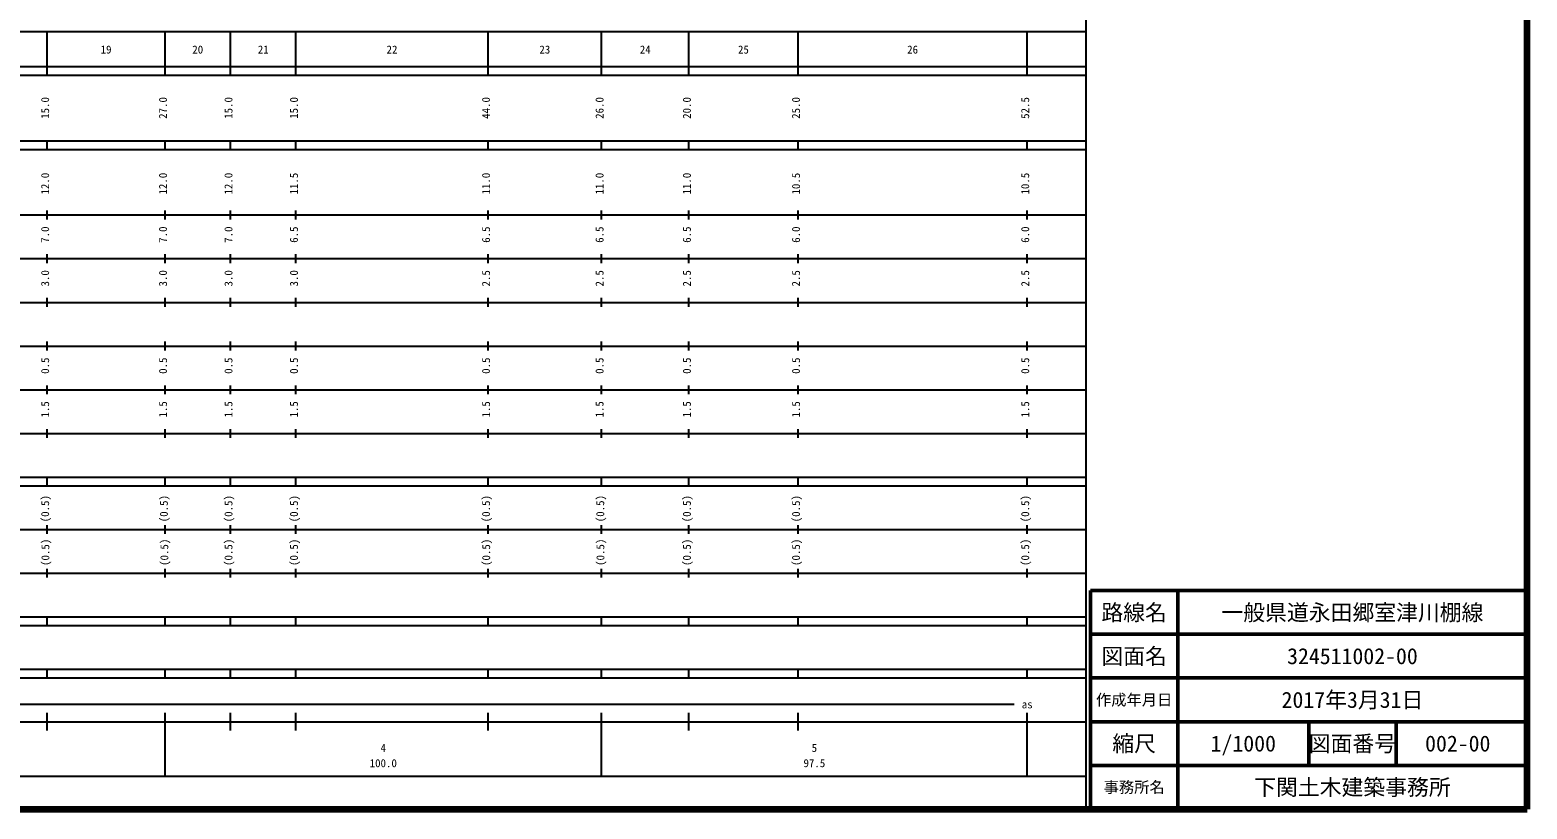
# Model space of a CAD drawing. Units: millimetres on the paper, enlarged 1000 times. Extents: x 40000 to 680000, y 20000 to 380000.
# Drawn here: x 337062 to 680000, y 20000 to 198357 of the extents above; entities that cross this region are included whole.
import ezdxf
from ezdxf.enums import TextEntityAlignment as Align

# ---------------------------------------------------------------- set-up
doc = ezdxf.new("R2010")
doc.units = ezdxf.units.MM
doc.header["$LTSCALE"] = 1000
for name, color, linetype, lineweight in [('M-TTL', 2, 'Continuous', 140), ('M-TTL-BAND', 7, 'Continuous', 25), ('M-TTL-FRAM', 2, 'Continuous', 50), ('M-TTL-LINE', 7, 'Continuous', 50)]:
    doc.layers.add(name, color=color, linetype=linetype, lineweight=lineweight)
doc.layers.add('M-TTL-TXT', color=7, linetype='Continuous')
doc.styles.add('ＭＳ ゴシック', font='')
doc.styles.get('ＭＳ ゴシック').set_extended_font_data('MS Gothic')

msp = doc.modelspace()

# ---------------------------------------------------------------- linework, layer by layer
at = {"layer": 'M-TTL'}
for p, q in [((680000, 20000), (680000, 380000)), ((40000, 20000), (680000, 20000))]:
    msp.add_line(p, q, dxfattribs=at)
at = {"layer": 'M-TTL-BAND'}
for p, q in [((579000, 20000), (579000, 370000)), ((68000, 198000), (579000, 198000)), ((341000, 188000), (341000, 198000)), ((368000, 188000), (368000, 198000)), ((383000, 188000), (383000, 198000)), ((398000, 188000), (398000, 198000)), ((442000, 188000), (442000, 198000)), ((468000, 188000), (468000, 198000)), ((488000, 188000), (488000, 198000)), ((513000, 188000), (513000, 198000)), ((565500, 188000), (565500, 198000)), ((40000, 190000), (579000, 190000)), ((40000, 188000), (579000, 188000)), ((40000, 173000), (579000, 173000)), ((341000, 171000), (341000, 173000)), ((368000, 171000), (368000, 173000)), ((383000, 171000), (383000, 173000)), ((398000, 171000), (398000, 173000)), ((442000, 171000), (442000, 173000)), ((468000, 171000), (468000, 173000)), ((488000, 171000), (488000, 173000)), ((513000, 171000), (513000, 173000)), ((565500, 171000), (565500, 173000)), ((40000, 171000), (579000, 171000)), ((40000, 156000), (579000, 156000)), ((341000, 155000), (341000, 157000)), ((368000, 155000), (368000, 157000)), ((383000, 155000), (383000, 157000)), ((398000, 155000), (398000, 157000)), ((442000, 155000), (442000, 157000)), ((468000, 155000), (468000, 157000)), ((488000, 155000), (488000, 157000)), ((513000, 155000), (513000, 157000)), ((565500, 155000), (565500, 157000)), ((46000, 146000), (579000, 146000)), ((341000, 145000), (341000, 147000)), ((368000, 145000), (368000, 147000)), ((383000, 145000), (383000, 147000)), ((398000, 145000), (398000, 147000)), ((442000, 145000), (442000, 147000)), ((468000, 145000), (468000, 147000)), ((488000, 145000), (488000, 147000)), ((513000, 145000), (513000, 147000)), ((565500, 145000), (565500, 147000)), ((52000, 136000), (579000, 136000)), ((341000, 135000), (341000, 137000)), ((368000, 135000), (368000, 137000)), ((383000, 135000), (383000, 137000)), ((398000, 135000), (398000, 137000)), ((442000, 135000), (442000, 137000)), ((468000, 135000), (468000, 137000)), ((488000, 135000), (488000, 137000)), ((513000, 135000), (513000, 137000)), ((565500, 135000), (565500, 137000)), ((341000, 125000), (341000, 127000)), ((368000, 125000), (368000, 127000)), ((383000, 125000), (383000, 127000)), ((398000, 125000), (398000, 127000)), ((442000, 125000), (442000, 127000)), ((468000, 125000), (468000, 127000)), ((488000, 125000), (488000, 127000)), ((513000, 125000), (513000, 127000)), ((565500, 125000), (565500, 127000)), ((46000, 126000), (579000, 126000)), ((341000, 115000), (341000, 117000)), ((368000, 115000), (368000, 117000)), ((383000, 115000), (383000, 117000)), ((398000, 115000), (398000, 117000)), ((442000, 115000), (442000, 117000)), ((468000, 115000), (468000, 117000)), ((488000, 115000), (488000, 117000)), ((513000, 115000), (513000, 117000)), ((565500, 115000), (565500, 117000)), ((52000, 116000), (579000, 116000)), ((341000, 105000), (341000, 107000)), ((368000, 105000), (368000, 107000)), ((383000, 105000), (383000, 107000)), ((398000, 105000), (398000, 107000)), ((442000, 105000), (442000, 107000)), ((468000, 105000), (468000, 107000)), ((488000, 105000), (488000, 107000)), ((513000, 105000), (513000, 107000)), ((565500, 105000), (565500, 107000)), ((46000, 106000), (579000, 106000)), ((40000, 96000), (579000, 96000)), ((40000, 94000), (579000, 94000)), ((341000, 94000), (341000, 96000)), ((368000, 94000), (368000, 96000)), ((383000, 94000), (383000, 96000)), ((398000, 94000), (398000, 96000)), ((442000, 94000), (442000, 96000)), ((468000, 94000), (468000, 96000)), ((488000, 94000), (488000, 96000)), ((513000, 94000), (513000, 96000)), ((565500, 94000), (565500, 96000)), ((49000, 84000), (579000, 84000)), ((341000, 83000), (341000, 85000)), ((368000, 83000), (368000, 85000)), ((383000, 83000), (383000, 85000)), ((398000, 83000), (398000, 85000)), ((442000, 83000), (442000, 85000)), ((468000, 83000), (468000, 85000)), ((488000, 83000), (488000, 85000)), ((513000, 83000), (513000, 85000)), ((565500, 83000), (565500, 85000)), ((40000, 74000), (579000, 74000)), ((341000, 73000), (341000, 75000)), ((368000, 73000), (368000, 75000)), ((383000, 73000), (383000, 75000)), ((398000, 73000), (398000, 75000)), ((442000, 73000), (442000, 75000)), ((468000, 73000), (468000, 75000)), ((488000, 73000), (488000, 75000)), ((513000, 73000), (513000, 75000)), ((565500, 73000), (565500, 75000)), ((40000, 64000), (579000, 64000)), ((40000, 62000), (579000, 62000)), ((341000, 62000), (341000, 64000)), ((368000, 62000), (368000, 64000)), ((383000, 62000), (383000, 64000)), ((398000, 62000), (398000, 64000)), ((442000, 62000), (442000, 64000)), ((468000, 62000), (468000, 64000)), ((488000, 62000), (488000, 64000)), ((513000, 62000), (513000, 64000)), ((565500, 62000), (565500, 64000)), ((40000, 52000), (579000, 52000)), ((341000, 50000), (341000, 52000)), ((368000, 50000), (368000, 52000)), ((383000, 50000), (383000, 52000)), ((398000, 50000), (398000, 52000)), ((442000, 50000), (442000, 52000)), ((468000, 50000), (468000, 52000)), ((488000, 50000), (488000, 52000)), ((513000, 50000), (513000, 52000)), ((565500, 50000), (565500, 52000)), ((40000, 50000), (579000, 50000)), ((71000, 44000), (562500, 44000)), ((341000, 38000), (341000, 42000)), ((368000, 27500), (368000, 42000)), ((383000, 38000), (383000, 42000)), ((398000, 38000), (398000, 42000)), ((442000, 38000), (442000, 42000)), ((468000, 27500), (468000, 42000)), ((488000, 38000), (488000, 42000)), ((513000, 38000), (513000, 42000)), ((565500, 27500), (565500, 42000)), ((40000, 40000), (579000, 40000)), ((68000, 27500), (579000, 27500))]:
    msp.add_line(p, q, dxfattribs=at)
at = {"layer": 'M-TTL-FRAM'}
for p, q in [((680000, 70000), (580000, 70000)), ((580000, 70000), (580000, 20000))]:
    msp.add_line(p, q, dxfattribs=at)
at = {"layer": 'M-TTL-LINE'}
for p, q in [((600000, 70000), (600000, 20000)), ((680000, 60000), (580000, 60000)), ((680000, 50000), (580000, 50000)), ((680000, 40000), (580000, 40000)), ((630000, 40000), (630000, 30000)), ((650000, 40000), (650000, 30000)), ((680000, 30000), (580000, 30000))]:
    msp.add_line(p, q, dxfattribs=at)

# ---------------------------------------------------------------- texts
at = {"layer": 'M-TTL-BAND', "style": 'ＭＳ ゴシック'}
for s, p in [('19', (354500, 192405)), ('20', (375500, 192405)), ('21', (390500, 192405)), ('22', (420000, 192405)), ('23', (455000, 192405)), ('24', (478000, 192405)), ('25', (500500, 192405)), ('26', (539250, 192405)), ('as', (565500, 42500)), ('4', (418000, 32523)), ('5', (516750, 32523)), ('100.0', (418000, 29033)), ('97.5', (516750, 29033))]:
    msp.add_text(s, height=1833, dxfattribs=at).set_placement(p, align=Align.BOTTOM_CENTER)
for s, p in [('15.0', (342000, 180500)), ('27.0', (369000, 180500)), ('15.0', (384000, 180500)), ('15.0', (399000, 180500)), ('44.0', (443000, 180500)), ('26.0', (469000, 180500)), ('20.0', (489000, 180500)), ('25.0', (514000, 180500)), ('52.5', (566500, 180500)), ('12.0', (342000, 163174)), ('12.0', (369000, 163174)), ('12.0', (384000, 163174)), ('11.5', (399000, 163174)), ('11.0', (443000, 163174)), ('11.0', (469000, 163174)), ('11.0', (489000, 163174)), ('10.5', (514000, 163174)), ('10.5', (566500, 163174)), ('7.0', (342000, 151500)), ('7.0', (369000, 151500)), ('7.0', (384000, 151500)), ('6.5', (399000, 151500)), ('6.5', (443000, 151500)), ('6.5', (469000, 151500)), ('6.5', (489000, 151500)), ('6.0', (514000, 151500)), ('6.0', (566500, 151500)), ('3.0', (342000, 141500)), ('3.0', (369000, 141500)), ('3.0', (384000, 141500)), ('3.0', (399000, 141500)), ('2.5', (443000, 141500)), ('2.5', (469000, 141500)), ('2.5', (489000, 141500)), ('2.5', (514000, 141500)), ('2.5', (566500, 141500)), ('0.5', (342000, 121500)), ('0.5', (369000, 121500)), ('0.5', (384000, 121500)), ('0.5', (399000, 121500)), ('0.5', (443000, 121500)), ('0.5', (469000, 121500)), ('0.5', (489000, 121500)), ('0.5', (514000, 121500)), ('0.5', (566500, 121500)), ('1.5', (342000, 111500)), ('1.5', (369000, 111500)), ('1.5', (384000, 111500)), ('1.5', (399000, 111500)), ('1.5', (443000, 111500)), ('1.5', (469000, 111500)), ('1.5', (489000, 111500)), ('1.5', (514000, 111500)), ('1.5', (566500, 111500)), ('(0.5)', (342000, 88764)), ('(0.5)', (369190, 88774)), ('(0.5)', (384000, 88764)), ('(0.5)', (399000, 88764)), ('(0.5)', (443000, 88764)), ('(0.5)', (469158, 88781)), ('(0.5)', (489000, 88764)), ('(0.5)', (514000, 88764)), ('(0.5)', (566500, 88764)), ('(0.5)', (342056, 78764)), ('(0.5)', (369303, 78778)), ('(0.5)', (384000, 78764)), ('(0.5)', (399000, 78764)), ('(0.5)', (443029, 78764)), ('(0.5)', (469188, 78780)), ('(0.5)', (489000, 78764)), ('(0.5)', (514000, 78764)), ('(0.5)', (566500, 78764))]:
    msp.add_text(s, height=1833, rotation=90, dxfattribs=at).set_placement(p, align=Align.BOTTOM_CENTER)
at = {"layer": 'M-TTL-TXT', "style": 'ＭＳ ゴシック'}
for s, height, p in [('路線名', 3666, (590000, 65000)), ('路線名', 3666, (590000, 65000)), ('一般県道永田郷室津川棚線', 3666, (640000, 65000)), ('図面名', 3666, (590000, 55000)), ('図面名', 3666, (590000, 55000)), ('324511002-00', 3666, (640000, 55000)), ('作成年月日', 2566, (590000, 45000)), ('作成年月日', 2566, (590000, 45000)), ('2017年3月31日', 3666, (640000, 45000)), ('縮尺', 3666, (590000, 35000)), ('縮尺', 3666, (590000, 35000)), ('1/1000', 3666, (615000, 35000)), ('図面番号', 3666, (640000, 35000)), ('図面番号', 3666, (640000, 35000)), ('002-00', 3666, (664125, 35000)), ('事務所名', 2566, (590000, 25000)), ('事務所名', 2566, (590000, 25000)), ('下関土木建築事務所', 3666, (640000, 25000))]:
    msp.add_text(s, height=height, dxfattribs=at).set_placement(p, align=Align.MIDDLE_CENTER)

doc.saveas('drawing.dxf')
